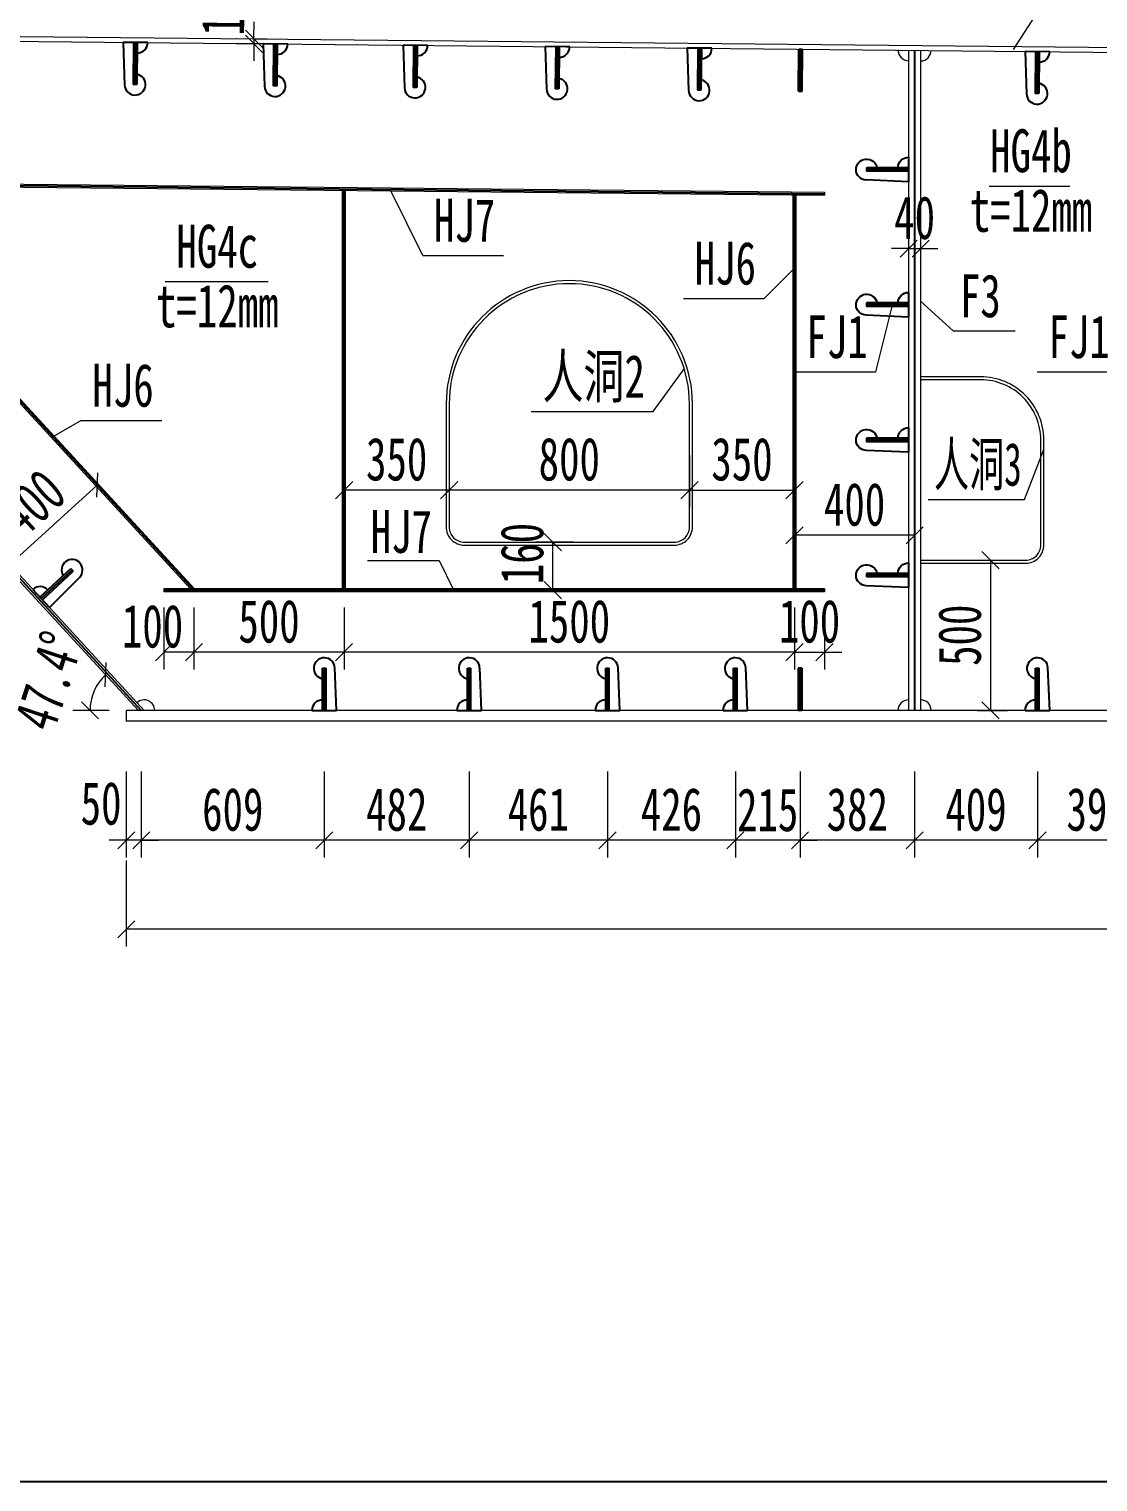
# Model space of a CAD drawing. Header units: millimetres. Extents: x -89049 to 410567, y -307459 to -100425.
# Drawn here: x 155000 to 158559, y -153251 to -148416 of the extents above; entities that cross this region are included whole.
import ezdxf
from ezdxf.enums import TextEntityAlignment as Align

# ---------------------------------------------------------------- set-up
doc = ezdxf.new("R2010")
doc.units = ezdxf.units.MM
doc.layers.get('Defpoints').update_dxf_attribs({"color": 8})
for name, color, linetype, lineweight in [('文字', 7, 'Continuous', 15), ('细实线', 4, 'Continuous', 15), ('钢板粗线', 1, 'Continuous', 25), ('钢板细线', 6, 'Continuous', 15)]:
    doc.layers.add(name, color=color, linetype=linetype, lineweight=lineweight)
doc.styles.add('111', font='', dxfattribs={"width": 0.7})
doc.styles.add('BM_Dim', font='', dxfattribs={"width": 0.85})
doc.styles.get('111').set_extended_font_data('仿宋_GB2312')
doc.styles.get('BM_Dim').set_extended_font_data('仿宋_GB2312')
doc.dimstyles.new('200', dxfattribs={"dimscale": 0, "dimtxt": 2.5, "dimasz": 1, "dimexe": 1, "dimexo": 1, "dimgap": 0.6, "dimtad": 1, "dimdec": 0, "dimdsep": 46, "dimtxsty": '111', "dimblk": 'OBLIQUE', "dimcen": 0, "dimclrd": 4, "dimclre": 4, "dimclrt": 4, "dimadec": 1, "dimazin": 2, "dimtfac": 1, "dimtdec": 0, "dimtix": 1, "dimtmove": 2, "dimatfit": 3, "dimfxl": 4, "dimfxlon": 1, "dimtolj": 1, "dimlwd": -1, "dimlwe": -1, "dimarcsym": 0})

# ---------------------------------------------------------------- blocks, each defined once
blk = doc.blocks.new('_Oblique')
at = {"color": 0, "linetype": 'ByBlock', "lineweight": -2}
blk.add_line((-0.5, -0.5), (0.5, 0.5), dxfattribs=at)
blk = doc.blocks.new('*D3512')
at = {"layer": 'Defpoints', "color": 0, "transparency": 16777216}
for p in [(157948.8, -147769.5), (158357.7, -148398.6), (157948.8, -148543.5)]:
    blk.add_point(p, dxfattribs=at)
at = {"layer": '细实线', "color": 4, "transparency": 16777216}
for p, q in [((157948.8, -147998.1), (157948.8, -147712.4)), ((158357.7, -147998.1), (158357.7, -147712.4)), ((158357.7, -147769.5), (157948.8, -147769.5))]:
    blk.add_line(p, q, dxfattribs=at)
at = {"layer": '细实线', "color": 4, "transparency": 16777216, "xscale": 57.14285714285715, "yscale": 57.14285714285715, "zscale": 57.14285714285715, "rotation": 180}
blk.add_blockref('_Oblique', (157948.8, -147769.5), dxfattribs=at)
at = {"layer": '细实线', "color": 4, "transparency": 16777216, "xscale": 57.14285714285715, "yscale": 57.14285714285715, "zscale": 57.14285714285715}
blk.add_blockref('_Oblique', (158357.7, -147769.5), dxfattribs=at)
at = {"layer": '细实线', "color": 4, "transparency": 16777216, "insert": (158153.3, -147667.3), "char_height": 142.86, "attachment_point": 5, "style": '111'}
blk.add_mtext('\\A1;409', dxfattribs=at)
blk = doc.blocks.new('*D3514')
at = {"layer": 'Defpoints', "color": 0, "transparency": 16777216}
for p in [(157351.8, -150683.7), (157567.2, -150703.4), (157351.8, -151116.1)]:
    blk.add_point(p, dxfattribs=at)
at = {"layer": '细实线', "color": 4, "transparency": 16777216}
for p, q in [((157351.8, -150887.5), (157351.8, -151173.2)), ((157567.2, -150887.5), (157567.2, -151173.2)), ((157351.8, -151116.1), (157294.6, -151116.1)), ((157567.2, -151116.1), (157351.8, -151116.1)), ((157567.2, -151116.1), (157624.4, -151116.1))]:
    blk.add_line(p, q, dxfattribs=at)
at = {"layer": '细实线', "color": 4, "transparency": 16777216, "xscale": 57.14285714285715, "yscale": 57.14285714285715, "zscale": 57.14285714285715}
blk.add_blockref('_Oblique', (157351.8, -151116.1), dxfattribs=at)
at = {"layer": '细实线', "color": 4, "transparency": 16777216, "xscale": 57.14285714285715, "yscale": 57.14285714285715, "zscale": 57.14285714285715, "rotation": 180}
blk.add_blockref('_Oblique', (157567.2, -151116.1), dxfattribs=at)
at = {"layer": '细实线', "color": 4, "transparency": 16777216, "insert": (157459.5, -151015.4), "char_height": 142.86, "attachment_point": 5, "style": '111'}
blk.add_mtext('\\A1;215', dxfattribs=at)
blk = doc.blocks.new('*D3516')
at = {"layer": 'Defpoints', "color": 0, "transparency": 16777216}
for p in [(163951.1, -147425.5), (153292.7, -148415.6), (163951.1, -148426.2)]:
    blk.add_point(p, dxfattribs=at)
at = {"layer": '细实线', "color": 4, "transparency": 16777216}
for p, q in [((153292.7, -147654.1), (153292.7, -147368.3)), ((163951.1, -147654.1), (163951.1, -147368.3)), ((153292.7, -147425.5), (163951.1, -147425.5))]:
    blk.add_line(p, q, dxfattribs=at)
at = {"layer": '细实线', "color": 4, "transparency": 16777216, "xscale": 57.14285714285715, "yscale": 57.14285714285715, "zscale": 57.14285714285715, "rotation": 180}
blk.add_blockref('_Oblique', (153292.7, -147425.5), dxfattribs=at)
at = {"layer": '细实线', "color": 4, "transparency": 16777216, "xscale": 57.14285714285715, "yscale": 57.14285714285715, "zscale": 57.14285714285715}
blk.add_blockref('_Oblique', (163951.1, -147425.5), dxfattribs=at)
at = {"layer": '细实线', "color": 4, "transparency": 16777216, "insert": (158621.9, -147323.2), "char_height": 142.86, "attachment_point": 5, "style": '111'}
blk.add_mtext('\\A1;10658', dxfattribs=at)
blk = doc.blocks.new('*D3518')
at = {"layer": 'Defpoints', "color": 0, "transparency": 16777216}
for p in [(158357.7, -150683.7), (158755.1, -150683.7), (158357.7, -151116.1)]:
    blk.add_point(p, dxfattribs=at)
at = {"layer": '细实线', "color": 4, "transparency": 16777216}
for p, q in [((158357.7, -150887.5), (158357.7, -151173.2)), ((158755.1, -150887.5), (158755.1, -151173.2)), ((158755.1, -151116.1), (158357.7, -151116.1))]:
    blk.add_line(p, q, dxfattribs=at)
at = {"layer": '细实线', "color": 4, "transparency": 16777216, "xscale": 57.14285714285715, "yscale": 57.14285714285715, "zscale": 57.14285714285715, "rotation": 180}
blk.add_blockref('_Oblique', (158357.7, -151116.1), dxfattribs=at)
at = {"layer": '细实线', "color": 4, "transparency": 16777216, "xscale": 57.14285714285715, "yscale": 57.14285714285715, "zscale": 57.14285714285715}
blk.add_blockref('_Oblique', (158755.1, -151116.1), dxfattribs=at)
at = {"layer": '细实线', "color": 4, "transparency": 16777216, "insert": (158556.4, -151013.8), "char_height": 142.86, "attachment_point": 5, "style": '111'}
blk.add_mtext('\\A1;397', dxfattribs=at)
blk = doc.blocks.new('*D3519')
at = {"layer": 'Defpoints', "color": 0, "transparency": 16777216}
for p in [(155323.7, -150719.7), (163562.2, -150719.7), (155323.7, -151412.2)]:
    blk.add_point(p, dxfattribs=at)
at = {"layer": '细实线', "color": 4, "transparency": 16777216}
for p, q in [((155323.7, -151183.6), (155323.7, -151469.3)), ((163562.2, -151183.6), (163562.2, -151469.3)), ((163562.2, -151412.2), (155323.7, -151412.2))]:
    blk.add_line(p, q, dxfattribs=at)
at = {"layer": '细实线', "color": 4, "transparency": 16777216, "xscale": 57.14285714285715, "yscale": 57.14285714285715, "zscale": 57.14285714285715, "rotation": 180}
blk.add_blockref('_Oblique', (155323.7, -151412.2), dxfattribs=at)
at = {"layer": '细实线', "color": 4, "transparency": 16777216, "xscale": 57.14285714285715, "yscale": 57.14285714285715, "zscale": 57.14285714285715}
blk.add_blockref('_Oblique', (163562.2, -151412.2), dxfattribs=at)
at = {"layer": '细实线', "color": 4, "transparency": 16777216, "insert": (159443, -151309.9), "char_height": 142.86, "attachment_point": 5, "style": '111'}
blk.add_mtext('\\A1;8239', dxfattribs=at)
blk = doc.blocks.new('*D3520')
at = {"layer": 'Defpoints', "color": 0, "transparency": 16777216}
for p in [(155449.1, -150283.7), (155549.1, -150283.7), (155449.1, -150490)]:
    blk.add_point(p, dxfattribs=at)
at = {"layer": '细实线', "color": 4, "transparency": 16777216}
for p, q in [((155449.1, -150340.9), (155449.1, -150547.1)), ((155549.1, -150340.9), (155549.1, -150547.1)), ((155549.1, -150490), (155449.1, -150490))]:
    blk.add_line(p, q, dxfattribs=at)
at = {"layer": '细实线', "color": 4, "transparency": 16777216, "xscale": 57.14285714285715, "yscale": 57.14285714285715, "zscale": 57.14285714285715, "rotation": 180}
blk.add_blockref('_Oblique', (155449.1, -150490), dxfattribs=at)
at = {"layer": '细实线', "color": 4, "transparency": 16777216, "xscale": 57.14285714285715, "yscale": 57.14285714285715, "zscale": 57.14285714285715}
blk.add_blockref('_Oblique', (155549.1, -150490), dxfattribs=at)
at = {"layer": '细实线', "color": 4, "transparency": 16777216, "insert": (155411, -150404.3), "char_height": 142.86, "attachment_point": 5, "style": '111'}
blk.add_mtext('\\A1;100', dxfattribs=at)
blk = doc.blocks.new('*D3522')
at = {"layer": 'Defpoints', "color": 0, "transparency": 16777216}
for p in [(157948.8, -150683.7), (158357.7, -150683.7), (157948.8, -151116.1)]:
    blk.add_point(p, dxfattribs=at)
at = {"layer": '细实线', "color": 4, "transparency": 16777216}
for p, q in [((157948.8, -150887.5), (157948.8, -151173.2)), ((158357.7, -150887.5), (158357.7, -151173.2)), ((158357.7, -151116.1), (157948.8, -151116.1))]:
    blk.add_line(p, q, dxfattribs=at)
at = {"layer": '细实线', "color": 4, "transparency": 16777216, "xscale": 57.14285714285715, "yscale": 57.14285714285715, "zscale": 57.14285714285715, "rotation": 180}
blk.add_blockref('_Oblique', (157948.8, -151116.1), dxfattribs=at)
at = {"layer": '细实线', "color": 4, "transparency": 16777216, "xscale": 57.14285714285715, "yscale": 57.14285714285715, "zscale": 57.14285714285715}
blk.add_blockref('_Oblique', (158357.7, -151116.1), dxfattribs=at)
at = {"layer": '细实线', "color": 4, "transparency": 16777216, "insert": (158153.3, -151013.8), "char_height": 142.86, "attachment_point": 5, "style": '111'}
blk.add_mtext('\\A1;409', dxfattribs=at)
blk = doc.blocks.new('*D3523')
at = {"layer": 'Defpoints', "color": 0, "transparency": 16777216}
for p in [(155748.5, -148465.1), (155849.7, -148466.2), (155849.9, -148450.2)]:
    blk.add_point(p, dxfattribs=at)
at = {"layer": '细实线', "color": 4, "transparency": 16777216}
for p, q in [((155748.6, -148449.1), (155749.2, -148392)), ((155792.6, -148465.6), (155691.3, -148464.6)), ((155792.7, -148449.6), (155691.5, -148448.6)), ((155748.5, -148465.1), (155747.9, -148522.3)), ((155748.6, -148449.1), (155748.5, -148465.1))]:
    blk.add_line(p, q, dxfattribs=at)
at = {"layer": '细实线', "color": 4, "transparency": 16777216, "xscale": 57.1428571428572, "yscale": 57.1428571428572, "zscale": 57.1428571428572}
for p, rotation in [((155748.6, -148449.1), 269.4262908392901), ((155748.5, -148465.1), 89.42629083929008)]:
    blk.add_blockref('_Oblique', p, dxfattribs=dict(at, rotation=rotation))
at = {"layer": '细实线', "color": 4, "transparency": 16777216, "insert": (155646.3, -148370.2), "char_height": 142.86, "attachment_point": 5, "rotation": 89.4263, "style": '111'}
blk.add_mtext('\\A1;16', dxfattribs=at)
blk = doc.blocks.new('14-160加劲 有过焊孔')
at = {"layer": 'Defpoints'}
blk.add_line((38609.4, 31489.3), (38609.4, 31629.3), dxfattribs=at)
at = {"layer": '钢板粗线', "color": 7}
for p, q in [((38603.4, 31489.3), (38603.4, 31629.3)), ((38603.4, 31629.3), (38615.4, 31629.3)), ((38615.4, 31489.3), (38615.4, 31629.3)), ((38650.4, 31489.3), (38644.3, 31630.8)), ((38568.4, 31489.3), (38650.4, 31489.3))]:
    blk.add_line(p, q, dxfattribs=at)
for centre, start, end in [((38609.4, 31629.3), 2.441, 260.1291), ((38603.4, 31489.3), 90, 180)]:
    blk.add_arc(centre, 35, start, end, dxfattribs=at)
blk = doc.blocks.new('*D3526')
at = {"layer": 'Defpoints', "color": 0, "transparency": 16777216}
for p in [(155227, -149933.7), (155267.9, -149978.7), (154972.2, -150247.9)]:
    blk.add_point(p, dxfattribs=at)
at = {"layer": '细实线', "color": 4, "transparency": 16777216}
for p, q in [((155229.4, -149936.4), (155188.5, -149891.5)), ((154931.3, -150203), (155227, -149933.7)), ((154933.7, -150205.6), (154892.8, -150160.7))]:
    blk.add_line(p, q, dxfattribs=at)
at = {"layer": '细实线', "color": 4, "transparency": 16777216, "xscale": 57.14285714285715, "yscale": 57.14285714285715, "zscale": 57.14285714285715}
for p, rotation in [((155227, -149933.7), 42.31909851126607), ((154931.3, -150203), 222.319098511266)]:
    blk.add_blockref('_Oblique', p, dxfattribs=dict(at, rotation=rotation))
at = {"layer": '细实线', "color": 4, "transparency": 16777216, "insert": (155010.3, -149992.8), "char_height": 142.86, "attachment_point": 5, "rotation": 42.3191, "style": '111'}
blk.add_mtext('\\A1;400', dxfattribs=at)
blk = doc.blocks.new('*D3528')
at = {"layer": 'Defpoints', "color": 0, "transparency": 16777216}
for p in [(156048.8, -150283.7), (157548.8, -150283.7), (156048.8, -150490)]:
    blk.add_point(p, dxfattribs=at)
at = {"layer": '细实线', "color": 4, "transparency": 16777216}
for p, q in [((156048.8, -150340.9), (156048.8, -150547.1)), ((157548.8, -150340.9), (157548.8, -150547.1)), ((157548.8, -150490), (156048.8, -150490))]:
    blk.add_line(p, q, dxfattribs=at)
at = {"layer": '细实线', "color": 4, "transparency": 16777216, "xscale": 57.14285714285715, "yscale": 57.14285714285715, "zscale": 57.14285714285715, "rotation": 180}
blk.add_blockref('_Oblique', (156048.8, -150490), dxfattribs=at)
at = {"layer": '细实线', "color": 4, "transparency": 16777216, "xscale": 57.14285714285715, "yscale": 57.14285714285715, "zscale": 57.14285714285715}
blk.add_blockref('_Oblique', (157548.8, -150490), dxfattribs=at)
at = {"layer": '细实线', "color": 4, "transparency": 16777216, "insert": (156798.8, -150387.8), "char_height": 142.86, "attachment_point": 5, "style": '111'}
blk.add_mtext('\\A1;1500', dxfattribs=at)
blk = doc.blocks.new('*D3529')
at = {"layer": 'Defpoints', "color": 0, "transparency": 16777216}
for p in [(157548.8, -150283.7), (157648.8, -150283.7), (157648.8, -150490)]:
    blk.add_point(p, dxfattribs=at)
at = {"layer": '细实线', "color": 4, "transparency": 16777216}
for p, q in [((157548.8, -150340.9), (157548.8, -150547.1)), ((157648.8, -150340.9), (157648.8, -150547.1)), ((157548.8, -150490), (157491.6, -150490)), ((157548.8, -150490), (157648.8, -150490)), ((157648.8, -150490), (157705.9, -150490))]:
    blk.add_line(p, q, dxfattribs=at)
at = {"layer": '细实线', "color": 4, "transparency": 16777216, "xscale": 57.14285714285715, "yscale": 57.14285714285715, "zscale": 57.14285714285715}
blk.add_blockref('_Oblique', (157548.8, -150490), dxfattribs=at)
at = {"layer": '细实线', "color": 4, "transparency": 16777216, "xscale": 57.14285714285715, "yscale": 57.14285714285715, "zscale": 57.14285714285715, "rotation": 180}
blk.add_blockref('_Oblique', (157648.8, -150490), dxfattribs=at)
at = {"layer": '细实线', "color": 4, "transparency": 16777216, "insert": (157598.8, -150387.8), "char_height": 142.86, "attachment_point": 5, "style": '111'}
blk.add_mtext('\\A1;100', dxfattribs=at)
blk = doc.blocks.new('*D3530')
at = {"layer": 'Defpoints', "color": 0, "transparency": 16777216}
for p in [(157198.9, -149783.1), (157548.8, -149775.1), (157548.8, -149950.6)]:
    blk.add_point(p, dxfattribs=at)
at = {"layer": '细实线', "color": 4, "transparency": 16777216}
for p, q in [((157198.9, -149840.2), (157198.9, -150007.8)), ((157548.8, -149832.3), (157548.8, -150007.8)), ((157198.9, -149950.6), (157548.8, -149950.6))]:
    blk.add_line(p, q, dxfattribs=at)
at = {"layer": '细实线', "color": 4, "transparency": 16777216, "xscale": 57.14285714285715, "yscale": 57.14285714285715, "zscale": 57.14285714285715, "rotation": 180}
blk.add_blockref('_Oblique', (157198.9, -149950.6), dxfattribs=at)
at = {"layer": '细实线', "color": 4, "transparency": 16777216, "xscale": 57.14285714285715, "yscale": 57.14285714285715, "zscale": 57.14285714285715}
blk.add_blockref('_Oblique', (157548.8, -149950.6), dxfattribs=at)
at = {"layer": '细实线', "color": 4, "transparency": 16777216, "insert": (157373.9, -149848.4), "char_height": 142.86, "attachment_point": 5, "style": '111'}
blk.add_mtext('\\A1;350', dxfattribs=at)
blk = doc.blocks.new('*D3531')
at = {"layer": 'Defpoints', "color": 0, "transparency": 16777216}
for p in [(156398.9, -149783.3), (157198.9, -149777), (156398.9, -149950.6)]:
    blk.add_point(p, dxfattribs=at)
at = {"layer": '细实线', "color": 4, "transparency": 16777216}
for p, q in [((156398.9, -149840.4), (156398.9, -150007.8)), ((157198.9, -149834.1), (157198.9, -150007.8)), ((157198.9, -149950.6), (156398.9, -149950.6))]:
    blk.add_line(p, q, dxfattribs=at)
at = {"layer": '细实线', "color": 4, "transparency": 16777216, "xscale": 57.14285714285715, "yscale": 57.14285714285715, "zscale": 57.14285714285715, "rotation": 180}
blk.add_blockref('_Oblique', (156398.9, -149950.6), dxfattribs=at)
at = {"layer": '细实线', "color": 4, "transparency": 16777216, "xscale": 57.14285714285715, "yscale": 57.14285714285715, "zscale": 57.14285714285715}
blk.add_blockref('_Oblique', (157198.9, -149950.6), dxfattribs=at)
at = {"layer": '细实线', "color": 4, "transparency": 16777216, "insert": (156798.9, -149848.4), "char_height": 142.86, "attachment_point": 5, "style": '111'}
blk.add_mtext('\\A1;800', dxfattribs=at)
blk = doc.blocks.new('*D3572')
at = {"layer": 'Defpoints', "color": 0, "transparency": 16777216}
for p in [(157569.4, -147769.5), (157569.4, -148353), (157948.8, -148543.5)]:
    blk.add_point(p, dxfattribs=at)
at = {"layer": '细实线', "color": 4, "transparency": 16777216}
for p, q in [((157569.4, -147998.1), (157569.4, -147712.4)), ((157948.8, -147998.1), (157948.8, -147712.4)), ((157948.8, -147769.5), (157569.4, -147769.5))]:
    blk.add_line(p, q, dxfattribs=at)
at = {"layer": '细实线', "color": 4, "transparency": 16777216, "xscale": 57.14285714285715, "yscale": 57.14285714285715, "zscale": 57.14285714285715, "rotation": 180}
blk.add_blockref('_Oblique', (157569.4, -147769.5), dxfattribs=at)
at = {"layer": '细实线', "color": 4, "transparency": 16777216, "xscale": 57.14285714285715, "yscale": 57.14285714285715, "zscale": 57.14285714285715}
blk.add_blockref('_Oblique', (157948.8, -147769.5), dxfattribs=at)
at = {"layer": '细实线', "color": 4, "transparency": 16777216, "insert": (157759.1, -147667.3), "char_height": 142.86, "attachment_point": 5, "style": '111'}
blk.add_mtext('\\A1;379', dxfattribs=at)
blk = doc.blocks.new('12-140加劲 有过焊孔')
at = {"layer": 'Defpoints'}
blk.add_line((0, 0), (0, 140), dxfattribs=at)
at = {"layer": '钢板粗线', "color": 7}
for p, q in [((-6, 0), (-6, 140)), ((-6, 140), (6, 140)), ((6, 0), (6, 140)), ((41, 0), (35, 141.5)), ((-41, 0), (41, 0))]:
    blk.add_line(p, q, dxfattribs=at)
for centre, start, end in [((0, 140), 2.441, 260.1291), ((-6, 0), 90, 180)]:
    blk.add_arc(centre, 35, start, end, dxfattribs=at)
blk = doc.blocks.new('*D3577')
at = {"layer": 'Defpoints', "color": 0, "transparency": 16777216}
for p in [(157948.8, -150683.7), (157567.2, -150703.4), (157567.2, -151116.1)]:
    blk.add_point(p, dxfattribs=at)
at = {"layer": '细实线', "color": 4, "transparency": 16777216}
for p, q in [((157567.2, -150887.5), (157567.2, -151173.2)), ((157948.8, -150887.5), (157948.8, -151173.2)), ((157948.8, -151116.1), (157567.2, -151116.1))]:
    blk.add_line(p, q, dxfattribs=at)
at = {"layer": '细实线', "color": 4, "transparency": 16777216, "xscale": 57.14285714285715, "yscale": 57.14285714285715, "zscale": 57.14285714285715, "rotation": 180}
blk.add_blockref('_Oblique', (157567.2, -151116.1), dxfattribs=at)
at = {"layer": '细实线', "color": 4, "transparency": 16777216, "xscale": 57.14285714285715, "yscale": 57.14285714285715, "zscale": 57.14285714285715}
blk.add_blockref('_Oblique', (157948.8, -151116.1), dxfattribs=at)
at = {"layer": '细实线', "color": 4, "transparency": 16777216, "insert": (157758, -151013.8), "char_height": 142.86, "attachment_point": 5, "style": '111'}
blk.add_mtext('\\A1;382', dxfattribs=at)
blk = doc.blocks.new('*D3578')
at = {"layer": 'Defpoints', "color": 0, "transparency": 16777216}
for p in [(156926.1, -150693.7), (157351.8, -150692.7), (156926.1, -151116.1)]:
    blk.add_point(p, dxfattribs=at)
at = {"layer": '细实线', "color": 4, "transparency": 16777216}
for p, q in [((156926.1, -150887.5), (156926.1, -151173.2)), ((157351.8, -150887.5), (157351.8, -151173.2)), ((157351.8, -151116.1), (156926.1, -151116.1))]:
    blk.add_line(p, q, dxfattribs=at)
at = {"layer": '细实线', "color": 4, "transparency": 16777216, "xscale": 57.14285714285715, "yscale": 57.14285714285715, "zscale": 57.14285714285715, "rotation": 180}
blk.add_blockref('_Oblique', (156926.1, -151116.1), dxfattribs=at)
at = {"layer": '细实线', "color": 4, "transparency": 16777216, "xscale": 57.14285714285715, "yscale": 57.14285714285715, "zscale": 57.14285714285715}
blk.add_blockref('_Oblique', (157351.8, -151116.1), dxfattribs=at)
at = {"layer": '细实线', "color": 4, "transparency": 16777216, "insert": (157138.9, -151013.8), "char_height": 142.86, "attachment_point": 5, "style": '111'}
blk.add_mtext('\\A1;426', dxfattribs=at)
blk = doc.blocks.new('*D3579')
at = {"layer": 'Defpoints', "color": 0, "transparency": 16777216}
for p in [(155323.7, -150683.7), (155373.7, -150683.7), (155323.7, -151116.1)]:
    blk.add_point(p, dxfattribs=at)
at = {"layer": '细实线', "color": 4, "transparency": 16777216}
for p, q in [((155323.7, -150887.5), (155323.7, -151173.2)), ((155373.7, -150887.5), (155373.7, -151173.2)), ((155323.7, -151116.1), (155266.5, -151116.1)), ((155373.7, -151116.1), (155323.7, -151116.1)), ((155373.7, -151116.1), (155430.8, -151116.1))]:
    blk.add_line(p, q, dxfattribs=at)
at = {"layer": '细实线', "color": 4, "transparency": 16777216, "xscale": 57.14285714285715, "yscale": 57.14285714285715, "zscale": 57.14285714285715}
blk.add_blockref('_Oblique', (155323.7, -151116.1), dxfattribs=at)
at = {"layer": '细实线', "color": 4, "transparency": 16777216, "xscale": 57.14285714285715, "yscale": 57.14285714285715, "zscale": 57.14285714285715, "rotation": 180}
blk.add_blockref('_Oblique', (155373.7, -151116.1), dxfattribs=at)
at = {"layer": '细实线', "color": 4, "transparency": 16777216, "insert": (155239.7, -150993.7), "char_height": 142.86, "attachment_point": 5, "style": '111'}
blk.add_mtext('\\A1;50', dxfattribs=at)
blk = doc.blocks.new('*D3583')
at = {"layer": 'Defpoints', "color": 0, "transparency": 16777216}
for p in [(156744.2, -150123.7), (156871.1, -150123.7), (156871.1, -150283.7)]:
    blk.add_point(p, dxfattribs=at)
at = {"layer": '细实线', "color": 4, "transparency": 16777216}
for p, q in [((156813.9, -150123.7), (156687, -150123.7)), ((156744.2, -150283.7), (156744.2, -150123.7)), ((156813.9, -150283.7), (156687, -150283.7))]:
    blk.add_line(p, q, dxfattribs=at)
at = {"layer": '细实线', "color": 4, "transparency": 16777216, "xscale": 57.14285714285715, "yscale": 57.14285714285715, "zscale": 57.14285714285715}
for p, rotation in [((156744.2, -150123.7), 90), ((156744.2, -150283.7), 270)]:
    blk.add_blockref('_Oblique', p, dxfattribs=dict(at, rotation=rotation))
at = {"layer": '细实线', "color": 4, "transparency": 16777216, "insert": (156641.9, -150161.8), "char_height": 142.86, "attachment_point": 5, "rotation": 90, "style": '111'}
blk.add_mtext('\\A1;160', dxfattribs=at)
blk = doc.blocks.new('*D3584')
at = {"layer": 'Defpoints', "color": 0, "transparency": 16777216}
for p in [(153308.4, -148452), (155205.4, -150655.9), (155323.7, -150683.7), (155364.1, -150683.7), (162437, -150683.7)]:
    blk.add_point(p, dxfattribs=at)
at = {"layer": '细实线', "color": 4, "transparency": 16777216}
blk.add_line((155266.5, -150683.7), (155145.8, -150683.7), dxfattribs=at)
blk.add_arc((155364.1, -150683.7), 161.2, 132.6489, 180, dxfattribs=at)
at = {"layer": '细实线', "color": 4, "transparency": 16777216, "xscale": 57.14285714285715, "yscale": 57.14285714285715, "zscale": 57.14285714285715}
for p, rotation in [((155254.9, -150565.2), 42.64891912976078), ((155203, -150683.7), 270)]:
    blk.add_blockref('_Oblique', p, dxfattribs=dict(at, rotation=rotation))
at = {"layer": '细实线', "color": 4, "transparency": 16777216, "insert": (155065.4, -150585.8), "char_height": 142.857, "attachment_point": 5, "rotation": 71.8543, "style": '111'}
blk.add_mtext('\\A1;47.4%%d', dxfattribs=at)
blk = doc.blocks.new('12-140加劲 无过焊孔')
at = {"layer": 'Defpoints'}
blk.add_line((38946.6, 32076.7), (38946.6, 32216.7), dxfattribs=at)
at = {"layer": '钢板粗线', "color": 7}
for p, q in [((38940.6, 32076.7), (38940.6, 32216.7)), ((38940.6, 32216.7), (38952.6, 32216.7)), ((38952.6, 32076.7), (38952.6, 32216.7)), ((38940.6, 32076.7), (38952.6, 32076.7))]:
    blk.add_line(p, q, dxfattribs=at)
blk = doc.blocks.new('*D3591')
at = {"layer": 'Defpoints', "color": 0, "transparency": 16777216}
for p in [(156465.4, -150691.4), (156926.1, -150693.7), (156465.4, -151116.1)]:
    blk.add_point(p, dxfattribs=at)
at = {"layer": '细实线', "color": 4, "transparency": 16777216}
for p, q in [((156465.4, -150887.5), (156465.4, -151173.2)), ((156926.1, -150887.5), (156926.1, -151173.2)), ((156926.1, -151116.1), (156465.4, -151116.1))]:
    blk.add_line(p, q, dxfattribs=at)
at = {"layer": '细实线', "color": 4, "transparency": 16777216, "xscale": 57.14285714285715, "yscale": 57.14285714285715, "zscale": 57.14285714285715, "rotation": 180}
blk.add_blockref('_Oblique', (156465.4, -151116.1), dxfattribs=at)
at = {"layer": '细实线', "color": 4, "transparency": 16777216, "xscale": 57.14285714285715, "yscale": 57.14285714285715, "zscale": 57.14285714285715}
blk.add_blockref('_Oblique', (156926.1, -151116.1), dxfattribs=at)
at = {"layer": '细实线', "color": 4, "transparency": 16777216, "insert": (156695.7, -151013.8), "char_height": 142.86, "attachment_point": 5, "style": '111'}
blk.add_mtext('\\A1;461', dxfattribs=at)
blk = doc.blocks.new('*D3594')
at = {"layer": 'Defpoints', "color": 0, "transparency": 16777216}
for p in [(157548.8, -149842.3), (157948.8, -149861.9), (157548.8, -150101.1)]:
    blk.add_point(p, dxfattribs=at)
at = {"layer": '细实线', "color": 4, "transparency": 16777216}
for p, q in [((157548.8, -149899.5), (157548.8, -150158.2)), ((157948.8, -149919.1), (157948.8, -150158.2)), ((157948.8, -150101.1), (157548.8, -150101.1))]:
    blk.add_line(p, q, dxfattribs=at)
at = {"layer": '细实线', "color": 4, "transparency": 16777216, "xscale": 57.14285714285715, "yscale": 57.14285714285715, "zscale": 57.14285714285715, "rotation": 180}
blk.add_blockref('_Oblique', (157548.8, -150101.1), dxfattribs=at)
at = {"layer": '细实线', "color": 4, "transparency": 16777216, "xscale": 57.14285714285715, "yscale": 57.14285714285715, "zscale": 57.14285714285715}
blk.add_blockref('_Oblique', (157948.8, -150101.1), dxfattribs=at)
at = {"layer": '细实线', "color": 4, "transparency": 16777216, "insert": (157748.8, -149998.9), "char_height": 142.86, "attachment_point": 5, "style": '111'}
blk.add_mtext('\\A1;400', dxfattribs=at)
blk = doc.blocks.new('*D3595')
at = {"layer": 'Defpoints', "color": 0, "transparency": 16777216}
for p in [(157928.8, -149092.6), (157968.8, -149099.5), (157968.8, -149147)]:
    blk.add_point(p, dxfattribs=at)
at = {"layer": '细实线', "color": 4, "transparency": 16777216}
for p, q in [((157928.8, -149147), (157871.6, -149147)), ((157928.8, -149147), (157928.8, -149204.2)), ((157928.8, -149147), (157968.8, -149147)), ((157968.8, -149147), (157968.8, -149204.2)), ((157968.8, -149147), (158025.9, -149147))]:
    blk.add_line(p, q, dxfattribs=at)
at = {"layer": '细实线', "color": 4, "transparency": 16777216, "xscale": 57.14285714285715, "yscale": 57.14285714285715, "zscale": 57.14285714285715}
blk.add_blockref('_Oblique', (157928.8, -149147), dxfattribs=at)
at = {"layer": '细实线', "color": 4, "transparency": 16777216, "xscale": 57.14285714285715, "yscale": 57.14285714285715, "zscale": 57.14285714285715, "rotation": 180}
blk.add_blockref('_Oblique', (157968.8, -149147), dxfattribs=at)
at = {"layer": '细实线', "color": 4, "transparency": 16777216, "insert": (157948.8, -149044.8), "char_height": 142.86, "attachment_point": 5, "style": '111'}
blk.add_mtext('\\A1;40', dxfattribs=at)
blk = doc.blocks.new('*D3596')
at = {"layer": 'Defpoints', "color": 0, "transparency": 16777216}
for p in [(158101.1, -150183.7), (158101.1, -150683.7), (158201.4, -150683.7)]:
    blk.add_point(p, dxfattribs=at)
at = {"layer": '细实线', "color": 4, "transparency": 16777216}
for p, q in [((158158.2, -150183.7), (158258.6, -150183.7)), ((158201.4, -150183.7), (158201.4, -150683.7)), ((158158.2, -150683.7), (158258.6, -150683.7))]:
    blk.add_line(p, q, dxfattribs=at)
at = {"layer": '细实线', "color": 4, "transparency": 16777216, "xscale": 57.14285714285715, "yscale": 57.14285714285715, "zscale": 57.14285714285715}
for p, rotation in [((158201.4, -150183.7), 90), ((158201.4, -150683.7), 270)]:
    blk.add_blockref('_Oblique', p, dxfattribs=dict(at, rotation=rotation))
at = {"layer": '细实线', "color": 4, "transparency": 16777216, "insert": (158099.2, -150433.7), "char_height": 142.86, "attachment_point": 5, "rotation": 90, "style": '111'}
blk.add_mtext('\\A1;500', dxfattribs=at)
blk = doc.blocks.new('*D3597')
at = {"layer": 'Defpoints', "color": 0, "transparency": 16777216}
for p in [(155549.1, -150283.7), (156048.8, -150283.7), (155549.1, -150490)]:
    blk.add_point(p, dxfattribs=at)
at = {"layer": '细实线', "color": 4, "transparency": 16777216}
for p, q in [((155549.1, -150340.9), (155549.1, -150547.1)), ((156048.8, -150340.9), (156048.8, -150547.1)), ((156048.8, -150490), (155549.1, -150490))]:
    blk.add_line(p, q, dxfattribs=at)
at = {"layer": '细实线', "color": 4, "transparency": 16777216, "xscale": 57.14285714285715, "yscale": 57.14285714285715, "zscale": 57.14285714285715, "rotation": 180}
blk.add_blockref('_Oblique', (155549.1, -150490), dxfattribs=at)
at = {"layer": '细实线', "color": 4, "transparency": 16777216, "xscale": 57.14285714285715, "yscale": 57.14285714285715, "zscale": 57.14285714285715}
blk.add_blockref('_Oblique', (156048.8, -150490), dxfattribs=at)
at = {"layer": '细实线', "color": 4, "transparency": 16777216, "insert": (155798.9, -150387.8), "char_height": 142.86, "attachment_point": 5, "style": '111'}
blk.add_mtext('\\A1;500', dxfattribs=at)
blk = doc.blocks.new('*D3598')
at = {"layer": 'Defpoints', "color": 0, "transparency": 16777216}
for p in [(156049.1, -149775.1), (156398.9, -149783.1), (156049.1, -149950.6)]:
    blk.add_point(p, dxfattribs=at)
at = {"layer": '细实线', "color": 4, "transparency": 16777216}
for p, q in [((156049.1, -149832.3), (156049.1, -150007.8)), ((156398.9, -149840.2), (156398.9, -150007.8)), ((156398.9, -149950.6), (156049.1, -149950.6))]:
    blk.add_line(p, q, dxfattribs=at)
at = {"layer": '细实线', "color": 4, "transparency": 16777216, "xscale": 57.14285714285715, "yscale": 57.14285714285715, "zscale": 57.14285714285715, "rotation": 180}
blk.add_blockref('_Oblique', (156049.1, -149950.6), dxfattribs=at)
at = {"layer": '细实线', "color": 4, "transparency": 16777216, "xscale": 57.14285714285715, "yscale": 57.14285714285715, "zscale": 57.14285714285715}
blk.add_blockref('_Oblique', (156398.9, -149950.6), dxfattribs=at)
at = {"layer": '细实线', "color": 4, "transparency": 16777216, "insert": (156224, -149848.4), "char_height": 142.86, "attachment_point": 5, "style": '111'}
blk.add_mtext('\\A1;350', dxfattribs=at)
blk = doc.blocks.new('*D3599')
at = {"layer": 'Defpoints', "color": 0, "transparency": 16777216}
for p in [(155983, -150691.4), (156465.4, -150691.4), (155983, -151116.1)]:
    blk.add_point(p, dxfattribs=at)
at = {"layer": '细实线', "color": 4, "transparency": 16777216}
for p, q in [((155983, -150887.5), (155983, -151173.2)), ((156465.4, -150887.5), (156465.4, -151173.2)), ((156465.4, -151116.1), (155983, -151116.1))]:
    blk.add_line(p, q, dxfattribs=at)
at = {"layer": '细实线', "color": 4, "transparency": 16777216, "xscale": 57.14285714285715, "yscale": 57.14285714285715, "zscale": 57.14285714285715, "rotation": 180}
blk.add_blockref('_Oblique', (155983, -151116.1), dxfattribs=at)
at = {"layer": '细实线', "color": 4, "transparency": 16777216, "xscale": 57.14285714285715, "yscale": 57.14285714285715, "zscale": 57.14285714285715}
blk.add_blockref('_Oblique', (156465.4, -151116.1), dxfattribs=at)
at = {"layer": '细实线', "color": 4, "transparency": 16777216, "insert": (156224.2, -151013.8), "char_height": 142.86, "attachment_point": 5, "style": '111'}
blk.add_mtext('\\A1;482', dxfattribs=at)
blk = doc.blocks.new('*D3602')
at = {"layer": 'Defpoints', "color": 0, "transparency": 16777216}
for p in [(155373.7, -150683.7), (155983, -150691.4), (155373.7, -151116.1)]:
    blk.add_point(p, dxfattribs=at)
at = {"layer": '细实线', "color": 4, "transparency": 16777216}
for p, q in [((155373.7, -150887.5), (155373.7, -151173.2)), ((155983, -150887.5), (155983, -151173.2)), ((155983, -151116.1), (155373.7, -151116.1))]:
    blk.add_line(p, q, dxfattribs=at)
at = {"layer": '细实线', "color": 4, "transparency": 16777216, "xscale": 57.14285714285715, "yscale": 57.14285714285715, "zscale": 57.14285714285715, "rotation": 180}
blk.add_blockref('_Oblique', (155373.7, -151116.1), dxfattribs=at)
at = {"layer": '细实线', "color": 4, "transparency": 16777216, "xscale": 57.14285714285715, "yscale": 57.14285714285715, "zscale": 57.14285714285715}
blk.add_blockref('_Oblique', (155983, -151116.1), dxfattribs=at)
at = {"layer": '细实线', "color": 4, "transparency": 16777216, "insert": (155678.3, -151013.8), "char_height": 142.86, "attachment_point": 5, "style": '111'}
blk.add_mtext('\\A1;609', dxfattribs=at)

msp = doc.modelspace()

# ---------------------------------------------------------------- linework, layer by layer
at = {"layer": 'Defpoints'}
for p, q in [((153292.7, -148424.5), (155373.7, -150683.7)), ((154302.7, -148930.7), (155549.1, -150283.7))]:
    msp.add_line(p, q, dxfattribs=at)
at = {"layer": 'Defpoints', "color": 8}
for p, q in [((157948.8, -148487.2), (157948.8, -150683.7)), ((156048.8, -150283.7), (156048.8, -148948.2)), ((157548.8, -150283.7), (157548.8, -148963.2)), ((157648.8, -150283.7), (155449.1, -150283.7))]:
    msp.add_line(p, q, dxfattribs=at)
at = {"layer": 'Defpoints'}
msp.add_lwpolyline([(146566.6, -138634.1), (168566.6, -138634.1), (168566.6, -153251.3), (146566.6, -153251.3)], close=True, dxfattribs=at)
at = {"layer": 'Defpoints', "color": 8, "elevation": 0}
msp.add_lwpolyline([(154202.7, -148929.7), (157648.8, -148964.2)], dxfattribs=at)
at = {"layer": '细实线'}
for p, q in [((158350.1, -148371.1), (158277.3, -148484.3)), ((156310.7, -149170.1), (156204.4, -148954.7)), ((158196.7, -148938.7), (158465.4, -148938.7)), ((156310.7, -149170.1), (156579.4, -149170.1)), ((157447.7, -149312.6), (157543.8, -149216.1)), ((155453.6, -149256.5), (155796.4, -149256.5)), ((157178.9, -149312.6), (157447.7, -149312.6)), ((157819.5, -149557.3), (157873.8, -149339.7)), ((158077.1, -149421.2), (157968.8, -149321.6)), ((158077.1, -149421.2), (158283.2, -149421.2)), ((157078.5, -149689.4), (157182.9, -149545.7)), ((157550.8, -149557.3), (157819.5, -149557.3)), ((158357.1, -149557.3), (158625.8, -149557.3)), ((155173.4, -149718.9), (155079.4, -149773.8)), ((155173.4, -149718.9), (155442.2, -149718.9)), ((156672.4, -149689.4), (157078.5, -149689.4)), ((158314.6, -149981.9), (158378.8, -149815.7)), ((157993.5, -149981.9), (158314.6, -149981.9)), ((156127, -150184.7), (156365, -150184.7)), ((156365, -150184.7), (156412.9, -150282.3))]:
    msp.add_line(p, q, dxfattribs=at)
at = {"layer": '钢板细线'}
for p, q in [((153298, -148440.6), (155364.1, -150683.7)), ((153317.2, -148440.8), (155383.2, -150683.7)), ((154300.5, -148935.7), (155537.6, -150278.7)), ((154314.2, -148935.8), (155551.2, -150278.7)), ((156043.8, -150278.7), (156043.8, -148953.1)), ((156053.8, -150278.7), (156053.8, -148953.2)), ((157648.8, -148959.2), (157648.7, -148969.2)), ((157543.8, -150278.7), (157543.8, -148968.1)), ((157553.8, -150278.7), (157553.8, -148968.2)), ((155449.1, -150278.7), (155449.1, -150288.7)), ((157648.8, -150278.7), (155449.1, -150278.7)), ((157648.8, -150288.7), (155449.1, -150288.7)), ((157648.8, -150278.7), (157648.8, -150288.7)), ((163562.2, -150683.7), (155323.7, -150683.7)), ((155323.7, -150683.7), (155323.7, -150719.7)), ((163562.2, -150719.7), (155323.7, -150719.7))]:
    msp.add_line(p, q, dxfattribs=at)
at = {"layer": '钢板细线', "color": 3}
for p, q in [((157928.8, -148487), (157928.8, -150683.7)), ((157968.8, -148487.4), (157968.8, -150683.7))]:
    msp.add_line(p, q, dxfattribs=at)
at = {"layer": '钢板细线', "elevation": 0}
for points in [[(150968.3, -148401.3), (159751.1, -148489.2), (164589.1, -148416.6)], [(150968.3, -148417.3), (159751.1, -148505.2), (164589.1, -148432.6)], [(154202.7, -148934.7), (157648.7, -148969.2)], [(154202.8, -148924.7), (157648.8, -148959.2)]]:
    msp.add_lwpolyline(points, dxfattribs=at)
for points in [[(156448.9, -150133.7), (157148.9, -150133.7, 0.414214), (157208.9, -150073.7), (157208.9, -149663.7, 1), (156388.9, -149663.7), (156388.9, -150073.7, 0.414214)], [(156448.9, -150123.7), (157148.9, -150123.7, 0.414214), (157198.9, -150073.7), (157198.9, -149663.7, 1), (156398.9, -149663.7), (156398.9, -150073.7, 0.414214)]]:
    msp.add_lwpolyline(points, format="xyb", close=True, dxfattribs=at)
for points in [[(157968.8, -150193.7), (158318.8, -150193.7, 0.414214), (158378.8, -150133.7), (158378.8, -149783.7, 0.414214), (158168.8, -149573.7), (157968.8, -149573.7)], [(157968.8, -150183.7), (158318.8, -150183.7, 0.414214), (158368.8, -150133.7), (158368.8, -149783.7, 0.414214), (158168.8, -149583.7), (157968.8, -149583.7)]]:
    msp.add_lwpolyline(points, format="xyb", dxfattribs=at)
at = {"layer": '钢板细线'}
for centre, start, end in [((157928.8, -148487), 177.7882, 270), ((157968.8, -148487.4), 270, 359.4263), ((155383.2, -150683.7), 0, 132.5863), ((157928.8, -150683.7), 90, 180), ((157968.8, -150683.7), 0, 90)]:
    msp.add_arc(centre, 35, start, end, dxfattribs=at)

# ---------------------------------------------------------------- block references
at = {"layer": '细实线'}
for name, p, rotation in [('12-140加劲 有过焊孔', (155354.2, -148461.2), 179.4262908401), ('12-140加劲 有过焊孔', (155820.2, -148465.9), 179.4262908401), ('12-140加劲 有过焊孔', (156286.2, -148470.5), 179.4262908401), ('12-140加劲 有过焊孔', (156759.5, -148475.3), 179.4262908401), ('12-140加劲 有过焊孔', (157232.7, -148480), 179.4262908401), ('12-140加劲 无过焊孔', (118302.3, -180308.5), 359.4262918047068), ('12-140加劲 有过焊孔', (158357.7, -148491.3), 179.4262908401)]:
    msp.add_blockref(name, p, dxfattribs=dict(at, rotation=rotation))
at = {"layer": '钢板细线', "xscale": -1}
for p, rotation in [((189418.1, -110274.4), 90.00000000000398), ((189418.1, -110724.4), 90.00000000000398), ((189418.1, -111174.4), 90.00000000000398), ((189418.1, -111624.4), 90.00000000000401)]:
    msp.add_blockref('14-160加劲 有过焊孔', p, dxfattribs=dict(at, rotation=rotation))
at = {"layer": '钢板细线'}
for name, p, rotation in [('14-160加劲 有过焊孔', (105721.1, -143247.4), 312.6489191297598), ('12-140加劲 有过焊孔', (155983, -150683.7), 359.9999999999936), ('12-140加劲 有过焊孔', (156465.4, -150683.7), 359.9999999999936), ('12-140加劲 有过焊孔', (156926.1, -150683.7), 359.9999999999936), ('12-140加劲 有过焊孔', (157351.8, -150683.7), 359.9999999999936), ('12-140加劲 有过焊孔', (158357.7, -150683.7), 359.9999999999935), ('12-140加劲 无过焊孔', (196513.8, -118467), 180.0000000000014)]:
    msp.add_blockref(name, p, dxfattribs=dict(at, rotation=rotation))

# ---------------------------------------------------------------- texts
at = {"layer": '文字', "style": 'BM_Dim'}
for s, width, p in [('HG4b', 0.7, (158336.2, -148935.6)), ('t=12mm', 0.7, (158336.2, -149134)), ('HJ7', 0.7, (156450.2, -149167.1)), ('HG4c', 0.7, (155626.6, -149253.5)), ('HJ6', 0.7, (157318.5, -149309.6)), ('F3', 0.7, (158167.6, -149418.2)), ('t=12mm', 0.7, (155626.6, -149451.8)), ('FJ1', 0.7, (157690.3, -149554.3)), ('FJ1', 0.7, (158496.6, -149554.3)), ('人洞2', 0.7, (156880.1, -149686.4)), ('HJ6', 0.7, (155312.9, -149715.9)), ('人洞3', 0.6, (158159.3, -149978.9)), ('HJ7', 0.7, (156239.5, -150202.4))]:
    msp.add_text(s, height=142.86, dxfattribs=dict(at, width=width)).set_placement(p, align=Align.BOTTOM_CENTER)

# ---------------------------------------------------------------- dimensions: what is measured, and where the dimension line sits
at = {"layer": '细实线'}
for base, p1, p2, override, picture, middle in [((163951.1, -147425.5), (153292.7, -148415.6), (163951.1, -148426.2), {"dimscale": 57.142857, "dimtxsty": '111', "dimblk": 'Oblique'}, '*D3516', (158621.9, -147323.2)), ((157569.4, -147769.5), (157948.8, -148543.5), (157569.4, -148353), {"dimscale": 57.142857, "dimblk": 'Oblique'}, '*D3572', (157759.1, -147667.3)), ((157948.8, -147769.5), (158357.7, -148398.6), (157948.8, -148543.5), {"dimscale": 57.142857, "dimblk": 'Oblique'}, '*D3512', (158153.3, -147667.3)), ((157968.8, -149147), (157928.8, -149092.6), (157968.8, -149099.5), {"dimscale": 57.142857, "dimblk": 'Oblique'}, '*D3595', (157948.8, -149044.8)), ((156049.1, -149950.6), (156398.9, -149783.1), (156049.1, -149775.1), {"dimscale": 57.142857, "dimblk": 'Oblique'}, '*D3598', (156224, -149848.4)), ((156398.9, -149950.6), (157198.9, -149777), (156398.9, -149783.3), {"dimscale": 57.142857, "dimblk": 'Oblique'}, '*D3531', (156798.9, -149848.4)), ((155549.1, -150490), (156048.8, -150283.7), (155549.1, -150283.7), {"dimscale": 57.142857, "dimblk": 'Oblique'}, '*D3597', (155798.9, -150387.8)), ((156048.8, -150490), (157548.8, -150283.7), (156048.8, -150283.7), {"dimscale": 57.142857, "dimblk": 'Oblique'}, '*D3528', (156798.8, -150387.8)), ((157648.8, -150490), (157548.8, -150283.7), (157648.8, -150283.7), {"dimscale": 57.142857, "dimblk": 'Oblique'}, '*D3529', (157598.8, -150387.8)), ((155373.7, -151116.1), (155983, -150691.4), (155373.7, -150683.7), {"dimscale": 57.142857, "dimtxsty": '111', "dimblk": 'Oblique'}, '*D3602', (155678.3, -151013.8)), ((155983, -151116.1), (156465.4, -150691.4), (155983, -150691.4), {"dimscale": 57.142857, "dimtxsty": '111', "dimblk": 'Oblique'}, '*D3599', (156224.2, -151013.8)), ((156465.4, -151116.1), (156926.1, -150693.7), (156465.4, -150691.4), {"dimscale": 57.142857, "dimtxsty": '111', "dimblk": 'Oblique'}, '*D3591', (156695.7, -151013.8)), ((156926.1, -151116.1), (157351.8, -150692.7), (156926.1, -150693.7), {"dimscale": 57.142857, "dimtxsty": '111', "dimblk": 'Oblique'}, '*D3578', (157138.9, -151013.8)), ((157351.8, -151116.1), (157567.2, -150703.4), (157351.8, -150683.7), {"dimscale": 57.142857, "dimblk": 'Oblique'}, '*D3514', (157459.5, -151015.4)), ((157567.2, -151116.1), (157948.8, -150683.7), (157567.2, -150703.4), {"dimscale": 57.142857, "dimtxsty": '111', "dimblk": 'Oblique'}, '*D3577', (157758, -151013.8)), ((157948.8, -151116.1), (158357.7, -150683.7), (157948.8, -150683.7), {"dimscale": 57.142857, "dimblk": 'Oblique'}, '*D3522', (158153.3, -151013.8)), ((158357.7, -151116.1), (158755.1, -150683.7), (158357.7, -150683.7), {"dimscale": 57.142857, "dimtxsty": '111', "dimblk": 'Oblique'}, '*D3518', (158556.4, -151013.8)), ((155323.666, -151412.1651), (163562.2479, -150719.7185), (155323.666, -150719.7185), {"dimscale": 57.142857, "dimtxsty": '111', "dimblk": 'Oblique'}, '*D3519', (159442.9569, -151309.9257))]:
    dim = msp.add_linear_dim(base=base, p1=p1, p2=p2, dimstyle='200', override=override, dxfattribs=at)
    dim.commit()
    dim.dimension.update_dxf_attribs({"geometry": picture, "text_midpoint": middle})
for base, p1, p2, angle, override, picture, middle, dimtype in [((155748.5, -148465.1), (155849.9, -148450.2), (155849.7, -148466.2), 269.4263, {"dimscale": 57.142857}, '*D3523', (155646.3, -148370.2), 161), ((156744.2, -150123.7), (156871.1, -150283.7), (156871.1, -150123.7), 90, {"dimscale": 57.142857, "dimblk": 'Oblique'}, '*D3583', (156641.9, -150161.8), 160)]:
    dim = msp.add_linear_dim(base=base, p1=p1, p2=p2, angle=angle, dimstyle='200', override=override, dxfattribs=at)
    dim.commit()
    dim.dimension.update_dxf_attribs({"geometry": picture, "text_midpoint": middle, "dimtype": dimtype})
dim = msp.add_angular_dim_2l(base=(155205.4, -150655.9), line1=((153308.4, -148452), (155364.1, -150683.7)), line2=((162437, -150683.7), (155323.7, -150683.7)), dimstyle='200', override={"dimscale": 57.142857, "dimblk": 'Oblique'}, dxfattribs=at)
dim.commit()
dim.dimension.update_dxf_attribs({"geometry": '*D3584', "text_midpoint": (155065.4, -150585.8), "dimtype": 162})
for base, p1, p2, angle, picture, middle in [((157548.8, -149950.6), (157198.9, -149783.1), (157548.8, -149775.1), 180, '*D3530', (157373.9, -149848.4)), ((157548.8, -150101.1), (157948.8, -149861.9), (157548.8, -149842.3), 180, '*D3594', (157748.8, -149998.9)), ((158201.4, -150683.7), (158101.1, -150183.7), (158101.1, -150683.7), 90, '*D3596', (158099.2, -150433.7))]:
    dim = msp.add_linear_dim(base=base, p1=p1, p2=p2, angle=angle, dimstyle='200', override={"dimscale": 57.142857, "dimblk": 'Oblique'}, dxfattribs=at)
    dim.commit()
    dim.dimension.update_dxf_attribs({"geometry": picture, "text_midpoint": middle})
dim = msp.add_aligned_dim(p1=(154972.2, -150247.9), p2=(155267.9, -149978.7), distance=60.7, dimstyle='200', override={"dimscale": 57.142857, "dimblk": 'Oblique'}, dxfattribs=at)
dim.commit()
dim.dimension.update_dxf_attribs({"geometry": '*D3526', "text_midpoint": (155010.3, -149992.8)})
for base, p1, p2, picture, middle in [((155449.1, -150490), (155549.1, -150283.7), (155449.1, -150283.7), '*D3520', (155411, -150404.3)), ((155323.7, -151116.1), (155373.7, -150683.7), (155323.7, -150683.7), '*D3579', (155239.7, -150993.7))]:
    dim = msp.add_linear_dim(base=base, p1=p1, p2=p2, dimstyle='200', override={"dimscale": 57.142857, "dimblk": 'Oblique'}, dxfattribs=at)
    dim.commit()
    dim.dimension.update_dxf_attribs({"geometry": picture, "text_midpoint": middle, "dimtype": 160})

doc.saveas('drawing.dxf')
